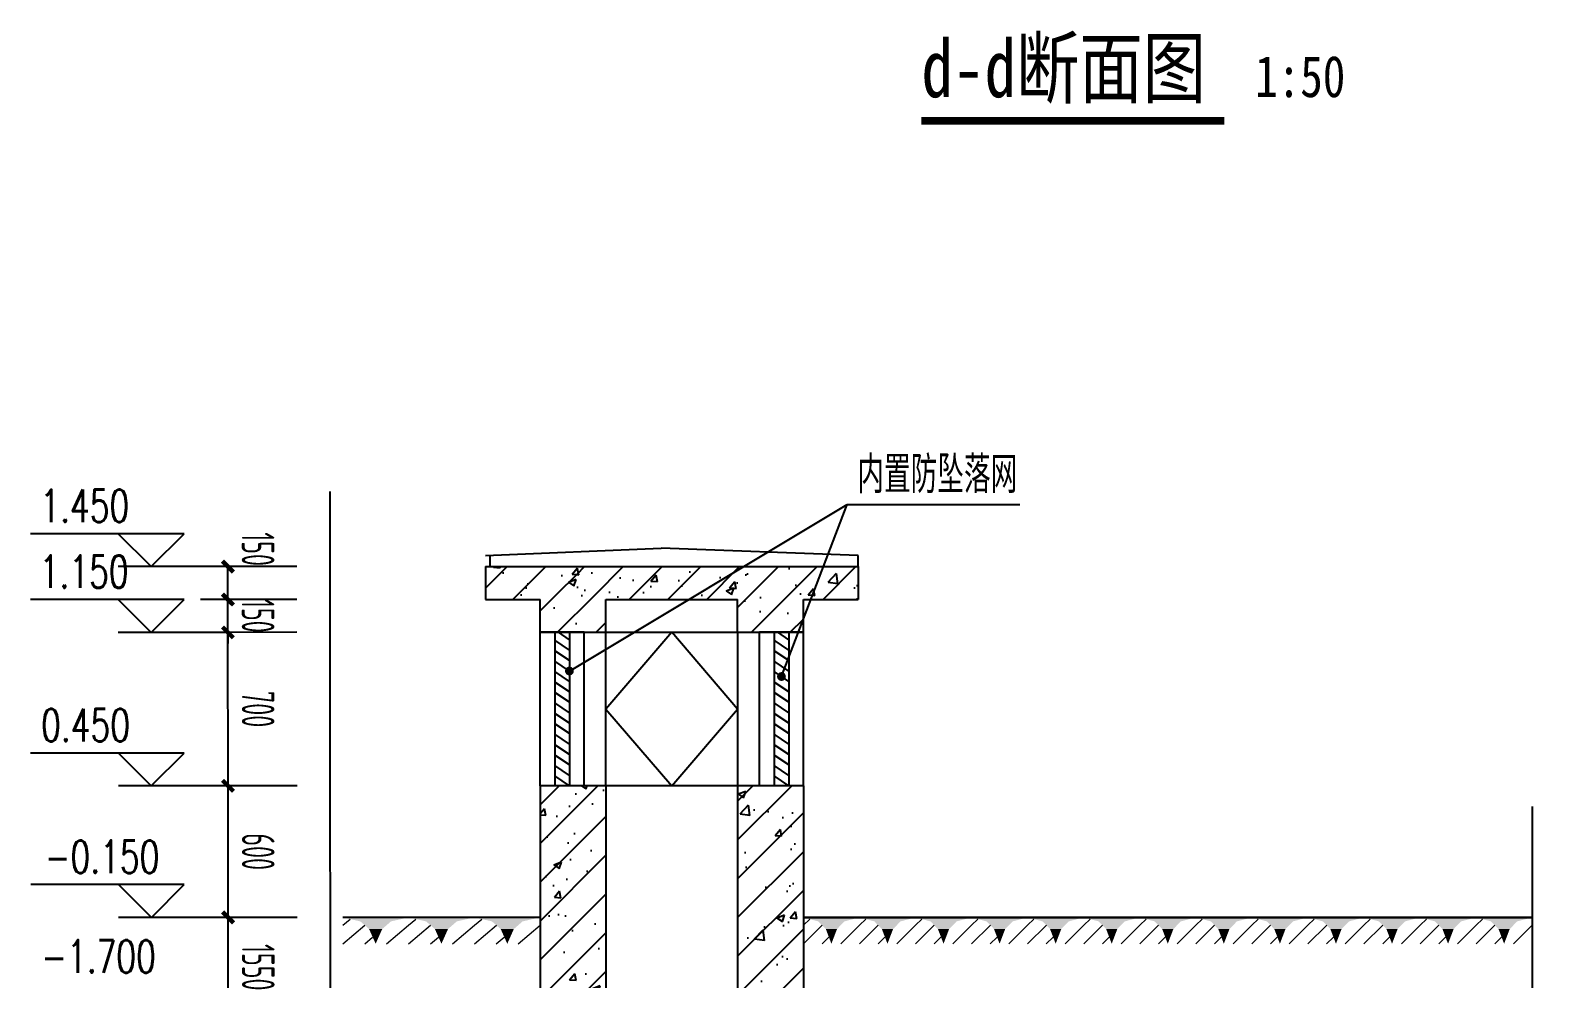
# Model space of a CAD drawing. Extents: x -473190 to 2138458, y -81875 to 2633646.
# Drawn here: x 1372205 to 1379158, y -14981 to -10659 of the extents above; entities that cross this region are included whole.
import ezdxf

# ---------------------------------------------------------------- set-up
doc = ezdxf.new("R2010")
doc.units = 0
doc.header["$LTSCALE"] = 1000
for name, color, linetype in [('DIM_LEAD', 3, 'Continuous'), ('DIM_SYMB', 3, 'Continuous'), ('PUB_DIM', 3, 'Continuous'), ('PUB_HATCH', 8, 'Continuous'), ('PUB_TEXT', 7, 'Continuous'), ('RF-QT', 30, 'Continuous'), ('SURFACE', 6, 'Continuous'), ('TWT_DIM', 3, 'Continuous'), ('WALL', 9, 'Continuous'), ('WINDOW', 4, 'Continuous')]:
    doc.layers.add(name, color=color, linetype=linetype)
doc.layers.add('HATCH', color=251, linetype='Continuous', lineweight=0)
doc.styles.add('_TCH_DIM', font='SIMPLEX', dxfattribs={"bigfont": 'GBCBIG'})
doc.styles.add('_TCH_DIM_T3', font='tssdeng.shx', dxfattribs={"width": 0.564706, "bigfont": '@@@tssdchn.shx'})
doc.styles.add('TYDG_01', font='', dxfattribs={"width": 0.8})
doc.styles.get('TYDG_01').set_extended_font_data('SimSun')
doc.dimstyles.new('_TWT_ARCH&&50', dxfattribs={"dimtxt": 148.75, "dimasz": 50, "dimexe": 125, "dimexo": 150, "dimgap": 63.125, "dimtad": 1, "dimdec": 0, "dimzin": 0, "dimdsep": 46, "dimtxsty": '_TCH_DIM_T3', "dimblk": 'ARCHTICK', "dimcen": 0.09, "dimclrt": 7, "dimazin": 2, "dimtfac": 1, "dimtdec": 0, "dimtix": 1, "dimtmove": 2, "dimatfit": 3, "dimfxl": 0, "dimtolj": 1, "dimtzin": 0, "dimarcsym": 0})
pattern_1 = [(45, (-477544.96, -71625.69), (-88.388348, 88.388348), []), (50, (-477544.96, -71625.7), (358.63009, -31.376067), [37.5, -412.5]), (355, (-477544.96, -71625.7), (-69.37567, 376.09607), [30, -330]), (100.4514, (-477515.08, -71628.3), (289.25469, 344.71977), [31.870095, -350.571056]), (46.1842, (-477544.96, -71525.7), (533.62052, -82.75951), [56.25, -618.75]), (96.6356, (-477500.5, -71532.6), (467.33135, 487.05894), [47.80514, -525.8565]), (351.1842, (-477544.96, -71525.7), (467.33097, 487.0593), [45, -495]), (21, (-477494.96, -71550.7), (298.453526, -201.309445), [37.5, -412.5]), (326, (-477494.96, -71550.7), (121.657666, 362.57502), [30, -330]), (71.4514, (-477470.1, -71567.47), (420.111314, 161.26525), [31.870095, -350.571056]), (37.5, (-477544.96, -71625.69), (6.079928, 166.446927), [0, -326, 0, -335, 0, -331.25]), (7.5, (-477544.96, -71625.69), (131.534769, 197.205856), [0, -191, 0, -318.5, 0, -126.25]), (327.5, (-477656.46, -71625.69), (266.911218, -11.277436), [0, -125, 0, -390, 0, -517.5]), (317.5, (-477706.46, -71625.7), (291.593085, 50.05249), [0, -162.5, 0, -259, 0, -367.5])]

# ---------------------------------------------------------------- blocks, each defined once
blk = doc.blocks.new('_ArchTick')
at = {"color": 0, "linetype": 'ByBlock', "const_width": 0.4}
blk.add_lwpolyline([(-0.5, -0.5), (0.5, 0.5)], dxfattribs=at)
blk = doc.blocks.new('*D2042')
at = {"layer": 'Defpoints', "color": 0, "transparency": 16777216}
for p in [(1373105.7, -14703.3), (1373570.2, -14703), (1373570.5, -15157.7)]:
    blk.add_point(p, dxfattribs=at)
at = {"layer": 'TWT_DIM', "color": 0, "lineweight": -2, "transparency": 16777216}
for p, q in [((1373420.2, -14703.1), (1372980.7, -14703.3)), ((1373105.9, -15158), (1373105.7, -14703.3)), ((1373420.5, -15157.8), (1372980.9, -15158))]:
    blk.add_line(p, q, dxfattribs=at)
at = {"layer": 'TWT_DIM', "color": 0, "lineweight": -2, "transparency": 16777216, "xscale": 50, "yscale": 50, "zscale": 50}
for p, rotation in [((1373105.7, -14703.3), 90.03255938140357), ((1373105.9, -15158), 270.0325593814036)]:
    blk.add_blockref('_ArchTick', p, dxfattribs=dict(at, rotation=rotation))
at = {"layer": 'TWT_DIM', "color": 7, "transparency": 16777216, "insert": (1373243.3, -14930.5), "char_height": 148.75, "attachment_point": 5, "rotation": 270.03256, "style": '_TCH_DIM_T3'}
blk.add_mtext('\\A1;1550', dxfattribs=at)
blk = doc.blocks.new('*D2043')
at = {"layer": 'Defpoints', "color": 0, "transparency": 16777216}
for p in [(1373105.3, -14103.3), (1373569.9, -14103), (1373570.2, -14703)]:
    blk.add_point(p, dxfattribs=at)
at = {"layer": 'TWT_DIM', "color": 0, "lineweight": -2, "transparency": 16777216}
for p, q in [((1373419.9, -14103.1), (1372980.3, -14103.3)), ((1373105.7, -14703.3), (1373105.3, -14103.3)), ((1373420.2, -14703.1), (1372980.7, -14703.3))]:
    blk.add_line(p, q, dxfattribs=at)
at = {"layer": 'TWT_DIM', "color": 0, "lineweight": -2, "transparency": 16777216, "xscale": 50, "yscale": 50, "zscale": 50}
for p, rotation in [((1373105.3, -14103.3), 90.03255938143361), ((1373105.7, -14703.3), 270.0325593814336)]:
    blk.add_blockref('_ArchTick', p, dxfattribs=dict(at, rotation=rotation))
at = {"layer": 'TWT_DIM', "color": 7, "transparency": 16777216, "insert": (1373243, -14403.2), "char_height": 148.75, "attachment_point": 5, "rotation": 270.03256, "style": '_TCH_DIM_T3'}
blk.add_mtext('\\A1;600', dxfattribs=at)
blk = doc.blocks.new('*D2044')
at = {"layer": 'Defpoints', "color": 0, "transparency": 16777216}
for p in [(1373104.9, -13403.3), (1373569.5, -13403), (1373569.9, -14103)]:
    blk.add_point(p, dxfattribs=at)
at = {"layer": 'TWT_DIM', "color": 0, "lineweight": -2, "transparency": 16777216}
for p, q in [((1373419.5, -13403.1), (1372979.9, -13403.3)), ((1373105.3, -14103.3), (1373104.9, -13403.3)), ((1373419.9, -14103.1), (1372980.3, -14103.3))]:
    blk.add_line(p, q, dxfattribs=at)
at = {"layer": 'TWT_DIM', "color": 0, "lineweight": -2, "transparency": 16777216, "xscale": 50, "yscale": 50, "zscale": 50}
for p, rotation in [((1373104.9, -13403.3), 90.03255938142159), ((1373105.3, -14103.3), 270.0325593814216)]:
    blk.add_blockref('_ArchTick', p, dxfattribs=dict(at, rotation=rotation))
at = {"layer": 'TWT_DIM', "color": 7, "transparency": 16777216, "insert": (1373242.6, -13753.2), "char_height": 148.75, "attachment_point": 5, "rotation": 270.03256, "style": '_TCH_DIM_T3'}
blk.add_mtext('\\A1;700', dxfattribs=at)
blk = doc.blocks.new('*D2045')
at = {"layer": 'Defpoints', "color": 0, "transparency": 16777216}
for p in [(1373104.8, -13253.3), (1373569.4, -13253), (1373569.5, -13403)]:
    blk.add_point(p, dxfattribs=at)
at = {"layer": 'TWT_DIM', "color": 0, "lineweight": -2, "transparency": 16777216}
for p, q in [((1373104.8, -13253.3), (1373104.8, -13203.3)), ((1373419.4, -13253.1), (1372979.8, -13253.3)), ((1373104.9, -13403.3), (1373104.8, -13253.3)), ((1373419.5, -13403.1), (1372979.9, -13403.3)), ((1373104.9, -13403.3), (1373105, -13453.3))]:
    blk.add_line(p, q, dxfattribs=at)
at = {"layer": 'TWT_DIM', "color": 0, "lineweight": -2, "transparency": 16777216, "xscale": 50, "yscale": 50, "zscale": 50}
for p, rotation in [((1373104.8, -13253.3), 270.0325593814319), ((1373104.9, -13403.3), 90.0325593814319)]:
    blk.add_blockref('_ArchTick', p, dxfattribs=dict(at, rotation=rotation))
at = {"layer": 'TWT_DIM', "color": 7, "transparency": 16777216, "insert": (1373242.4, -13328.2), "char_height": 148.75, "attachment_point": 5, "rotation": 270.03256, "style": '_TCH_DIM_T3'}
blk.add_mtext('\\A1;150', dxfattribs=at)
blk = doc.blocks.new('*D2046')
at = {"layer": 'Defpoints', "color": 0, "transparency": 16777216}
for p in [(1373104.8, -13103.3), (1373569.3, -13103), (1373569.4, -13253)]:
    blk.add_point(p, dxfattribs=at)
at = {"layer": 'TWT_DIM', "color": 0, "lineweight": -2, "transparency": 16777216}
for p, q in [((1373419.3, -13103.1), (1372979.8, -13103.3)), ((1373104.8, -13253.3), (1373104.8, -13103.3)), ((1373419.4, -13253.1), (1372979.8, -13253.3))]:
    blk.add_line(p, q, dxfattribs=at)
at = {"layer": 'TWT_DIM', "color": 0, "lineweight": -2, "transparency": 16777216, "xscale": 50, "yscale": 50, "zscale": 50}
for p, rotation in [((1373104.8, -13103.3), 90.03255938137839), ((1373104.8, -13253.3), 270.0325593813784)]:
    blk.add_blockref('_ArchTick', p, dxfattribs=dict(at, rotation=rotation))
at = {"layer": 'TWT_DIM', "color": 7, "transparency": 16777216, "insert": (1373242.3, -13024.1), "char_height": 148.75, "attachment_point": 5, "rotation": 270.03256, "style": '_TCH_DIM_T3'}
blk.add_mtext('\\A1;150', dxfattribs=at)
blk = doc.blocks.new('$LinePat$自然土壤')
at = {"color": 0}
for p, q in [((0, -90), (71, -19)), ((0, -300), (211, -89)), ((420, -300), (630, -90)), ((210, -300), (286, -224))]:
    blk.add_line(p, q, dxfattribs=at)
for points in [[(0, 0), (630, 0), (168, -45), (462, -45)], [(168, -45), (462, -45), (252, -132), (378, -132)], [(252, -132), (378, -132), (315, -300)]]:
    blk.add_solid(points, dxfattribs=at)
blk = doc.blocks.new('$WINLIB2D$00000039')
at = {"color": 0}
for points in [[(-0.5, 0.5), (-0.5, -0.5)], [(0.5, 0.5), (-0.5, 0.5)], [(0.5, -0.5), (0.5, 0.5)], [(-0.5, 0.1667), (0.5, 0.1667)], [(-0.3839, -0.1667), (-0.448, 0.1667)], [(-0.3159, -0.1667), (-0.38, 0.1667)], [(-0.2479, -0.1667), (-0.312, 0.1667)], [(-0.1799, -0.1667), (-0.244, 0.1667)], [(-0.1119, -0.1667), (-0.176, 0.1667)], [(-0.0439, -0.1667), (-0.108, 0.1667)], [(0.0241, -0.1667), (-0.04, 0.1667)], [(0.0921, -0.1667), (0.028, 0.1667)], [(0.16, -0.1667), (0.0959, 0.1667)], [(0.228, -0.1667), (0.1639, 0.1667)], [(0.296, -0.1667), (0.2319, 0.1667)], [(0.364, -0.1667), (0.2999, 0.1667)], [(0.432, -0.1667), (0.3679, 0.1667)], [(0.5, -0.1667), (0.4359, 0.1667)], [(-0.4519, -0.1667), (-0.5, 0.0836)], [(-0.5, -0.1667), (0.5, -0.1667)], [(0.5, -0.5), (-0.5, -0.5)]]:
    blk.add_lwpolyline(points, dxfattribs=at)

msp = doc.modelspace()

# ---------------------------------------------------------------- hatches: boundary and pattern name
at = {"layer": 'PUB_HATCH'}
h = msp.add_hatch(dxfattribs=at)
h.set_pattern_fill('钢筋混凝土', color=256, scale=50, style=0)
h.set_pattern_definition(pattern_1)
h.paths.add_polyline_path([(1374278.6, -13253), (1374528.6, -13253), (1374686.9, -13203), (1374703.6, -13103), (1374278.6, -13103)])
h = msp.add_hatch(dxfattribs=at)
h.set_pattern_fill('钢筋混凝土', color=256, scale=50, style=0)
h.set_pattern_definition(pattern_1)
h.paths.add_polyline_path([(1374686.9, -13203), (1374828.6, -13253), (1375428.6, -13253), (1375587, -13203), (1375603.6, -13103), (1374703.6, -13103)])
h = msp.add_hatch(dxfattribs=at)
h.set_pattern_fill('钢筋混凝土', color=256, scale=50, style=0)
h.set_pattern_definition(pattern_1)
h.paths.add_polyline_path([(1375587, -13203), (1375728.6, -13253), (1375978.6, -13253), (1375978.6, -13103), (1375603.6, -13103)])
h = msp.add_hatch(dxfattribs=at)
h.set_pattern_fill('钢筋混凝土', color=256, scale=50, style=0)
h.set_pattern_definition(pattern_1)
h.paths.add_polyline_path([(1374828.6, -13403), (1374828.6, -13253), (1374686.9, -13203), (1374528.6, -13253), (1374528.6, -13403)])
h = msp.add_hatch(dxfattribs=at)
h.set_pattern_fill('钢筋混凝土', color=256, scale=50, style=0)
h.set_pattern_definition(pattern_1)
h.paths.add_polyline_path([(1375728.6, -13403), (1375728.6, -13253), (1375587, -13203), (1375428.6, -13253), (1375428.6, -13403)])
h = msp.add_hatch(dxfattribs=at)
h.set_pattern_fill('钢筋混凝土', color=256, scale=50, style=0)
h.set_pattern_definition(pattern_1)
h.paths.add_polyline_path([(1374528.6, -14103), (1374528.6, -15157.7), (1374628.6, -15349.4), (1374828.6, -15432.7), (1374828.6, -14103)])
h = msp.add_hatch(dxfattribs=at)
h.set_pattern_fill('钢筋混凝土', color=256, scale=50, style=0)
h.set_pattern_definition(pattern_1)
h.paths.add_polyline_path([(1375428.6, -14103), (1375428.6, -15457.7), (1375728.6, -15157.7), (1375728.6, -14103)])

# ---------------------------------------------------------------- linework, layer by layer
at = {"layer": 'DIM_LEAD'}
for p, q in [((1374661.9, -13579.5), (1375928.6, -12820.8)), ((1375628.6, -13604.6), (1375928.6, -12820.8)), ((1375628.6, -13604.6), (1375928.6, -12820.8)), ((1375928.6, -12820.8), (1376716, -12820.8))]:
    msp.add_line(p, q, dxfattribs=at)
at = {"layer": 'DIM_LEAD', "const_width": 20}
for points in [[(1374653.4, -13584.6, 1), (1374670.5, -13574.3, 1)], [(1375625, -13614, 1), (1375632.2, -13595.3, 1)], [(1375625, -13614, 1), (1375632.2, -13595.3, 1)]]:
    msp.add_lwpolyline(points, format="xyb", close=True, dxfattribs=at)
at = {"layer": 'DIM_SYMB', "lineweight": -3, "const_width": 35}
msp.add_lwpolyline([(1376267, -11071), (1377648.4, -11071)], dxfattribs=at)
at = {"layer": 'DIM_SYMB'}
for points in [[(1373569.3, -12760.5), (1373571, -16228.8), (1373676, -16267), (1373466.1, -16304.1), (1373571.1, -16341.3), (1373572.8, -19809.6)], [(1379051, -14196.8), (1379052.7, -16947), (1379157.7, -16985.1), (1378947.8, -17022.3), (1379052.8, -17059.5), (1379054.5, -19809.6)]]:
    msp.add_lwpolyline(points, dxfattribs=at)
at = {"layer": 'PUB_DIM'}
for p, q in [((1372904.8, -12953.3), (1372204.8, -12953.3)), ((1372754.8, -13103.3), (1372604.8, -12953.3)), ((1372754.8, -13103.3), (1372904.8, -12953.3)), ((1373104.8, -13103.3), (1372604.8, -13103.3)), ((1372904.9, -13253.3), (1372204.9, -13253.3)), ((1372754.9, -13403.3), (1372604.9, -13253.3)), ((1372754.9, -13403.3), (1372904.9, -13253.3)), ((1373104.9, -13403.3), (1372604.9, -13403.3)), ((1372905.3, -13953.3), (1372205.3, -13953.3)), ((1372755.3, -14103.3), (1372605.3, -13953.3)), ((1372755.3, -14103.3), (1372905.3, -13953.3)), ((1373105.3, -14103.3), (1372605.3, -14103.3)), ((1372905.7, -14553.3), (1372205.7, -14553.3)), ((1372755.7, -14703.3), (1372605.7, -14553.3)), ((1372755.7, -14703.3), (1372905.7, -14553.3)), ((1373105.7, -14703.3), (1372605.7, -14703.3))]:
    msp.add_line(p, q, dxfattribs=at)
at = {"layer": 'PUB_HATCH', "lineweight": -3, "ltscale": 0.5}
msp.add_lwpolyline([(1374828.6, -13403), (1375428.6, -13403), (1375428.6, -14103), (1374828.6, -14103)], close=True, dxfattribs=at)
msp.add_lwpolyline([(1375128.6, -13403), (1374828.6, -13753), (1375128.6, -14103), (1375428.6, -13753), (1375128.6, -13403)], dxfattribs=at)
at = {"layer": 'RF-QT'}
for p, q in [((1374278.6, -13103), (1374703.6, -13103)), ((1374278.6, -13103), (1374278.6, -13253)), ((1374703.6, -13103), (1375603.6, -13103)), ((1375603.6, -13103), (1375978.6, -13103)), ((1375978.6, -13103), (1375978.6, -13253)), ((1374278.6, -13253), (1374528.6, -13253)), ((1374528.6, -13403), (1374528.6, -13253)), ((1374828.6, -13403), (1374828.6, -13253)), ((1374828.6, -13253), (1375428.6, -13253)), ((1375428.6, -13403), (1375428.6, -13253)), ((1375728.6, -13403), (1375728.6, -13253)), ((1375728.6, -13253), (1375978.6, -13253)), ((1374528.6, -13403), (1374828.6, -13403)), ((1375428.6, -13403), (1375728.6, -13403)), ((1374528.6, -14103), (1374528.6, -15157.7)), ((1374828.6, -14103), (1374528.6, -14103)), ((1374828.6, -14103), (1374828.6, -15432.7)), ((1375428.6, -14103), (1375428.6, -15457.7)), ((1375728.6, -14103), (1375428.6, -14103)), ((1375728.6, -14103), (1375728.6, -15157.7))]:
    msp.add_line(p, q, dxfattribs=at)
at = {"layer": 'SURFACE'}
for p, q in [((1374278.6, -13053), (1375080.9, -13018.9)), ((1374301, -13102.2), (1374301, -13052.2)), ((1375978.6, -13053), (1375080.9, -13018.9)), ((1375978.6, -13103), (1375978.6, -13053)), ((1374528.6, -14703), (1373628.4, -14703)), ((1374528.6, -14703), (1373628.4, -14703)), ((1375728.6, -14703), (1379051.3, -14703)), ((1379051.3, -14703), (1375728.6, -14703)), ((1379051.3, -14703), (1375728.6, -14703))]:
    msp.add_line(p, q, dxfattribs=at)
at = {"layer": 'WALL'}
for p, q in [((1374728.6, -13403), (1374528.6, -13403)), ((1375728.6, -13403), (1375528.6, -13403)), ((1374728.6, -14103), (1374528.6, -14103)), ((1375728.6, -14103), (1375528.6, -14103))]:
    msp.add_line(p, q, dxfattribs=at)

# ---------------------------------------------------------------- block references
at = {"layer": 'HATCH', "color": 8, "yscale": 0.4, "zscale": 0.4}
for p, xscale, rotation in [((1373628.4, -14703), 0.4763212859827726, 359.9996399335492), ((1373928.4, -14703), 0.4763212859827726, 359.9996399335492), ((1374228.5, -14703), 0.4763212859827726, 359.9996399335492), ((1375728.6, -14703), 0.4057053341665777, 0.0003965448288226853), ((1375984.2, -14703), 0.4057053341665777, 0.0003965448288226853), ((1376239.8, -14703), 0.4057053341665777, 0.0003965448288226853), ((1376495.4, -14703), 0.4057053341665777, 0.0003965448288226853), ((1376751, -14703), 0.4057053341665777, 0.0003965448288226853), ((1377006.6, -14703), 0.4057053341665777, 0.0003965448288226853), ((1377262.2, -14703), 0.4057053341665777, 0.0003965448288226853), ((1377517.8, -14703), 0.4057053341665777, 0.0003965448288226853), ((1377773.4, -14703), 0.4057053341665777, 0.0003965448288226853), ((1378029, -14703), 0.4057053341665777, 0.0003965448288226853), ((1378284.6, -14703), 0.4057053341665777, 0.0003965448288226853), ((1378540.1, -14703), 0.4057053341665777, 0.0003965448288226853), ((1378795.7, -14703), 0.4057053341665777, 0.0003965448288226853)]:
    msp.add_blockref('$LinePat$自然土壤', p, dxfattribs=dict(at, xscale=xscale, rotation=rotation))
at = {"layer": 'WINDOW', "xscale": -699.9999906989397, "yscale": 200, "zscale": -699.9999906989397, "rotation": 89.9999989571193}
for p in [(1374628.6, -13753), (1375628.6, -13753)]:
    msp.add_blockref('$WINLIB2D$00000039', p, dxfattribs=at)

# ---------------------------------------------------------------- texts
at = {"layer": 'PUB_TEXT'}
for s, height, style, width, p in [('d-d断面图', 264.35, 'TYDG_01', 0.8, (1376267, -10962.7)), ('1:50', 188.82, 'TYDG_01', 0.8, (1377788.4, -10962.7)), ('1.450', 148.75, '_TCH_DIM', 0.705882, (1372249.8, -12900.8)), ('1.150', 148.75, '_TCH_DIM', 0.705882, (1372246.9, -13200.8)), ('0.450', 148.75, '_TCH_DIM', 0.705882, (1372253.3, -13900.8)), ('-0.150', 148.75, '_TCH_DIM', 0.705882, (1372270.2, -14500.8)), ('-1.700', 148.75, '_TCH_DIM', 0.705882, (1372254.2, -14955.2))]:
    msp.add_text(s, height=height, dxfattribs=dict(at, style=style, width=width)).set_placement(p)
at = {"layer": 'PUB_TEXT', "style": '_TCH_DIM'}
msp.add_text('内置防坠落网', height=168.79, dxfattribs=at).set_placement((1375974.6, -12768.3))

# ---------------------------------------------------------------- dimensions: what is measured, and where the dimension line sits
at = {"layer": 'TWT_DIM'}
dim = msp.add_linear_dim(base=(1373104.8, -13103.3), p1=(1373569.4, -13253), p2=(1373569.3, -13103), angle=90.03256, dimstyle='_TWT_ARCH&&50', dxfattribs=at)
dim.commit()
dim.dimension.update_dxf_attribs({"geometry": '*D2046', "text_midpoint": (1373242.3, -13024.1), "dimtype": 129})
for p1, p2, picture, middle in [((1373569.5, -13403), (1373569.4, -13253), '*D2045', (1373242.4, -13328.2)), ((1373569.9, -14103), (1373569.5, -13403), '*D2044', (1373242.6, -13753.2)), ((1373570.2, -14703), (1373569.9, -14103), '*D2043', (1373243, -14403.2))]:
    dim = msp.add_aligned_dim(p1=p1, p2=p2, distance=464.6, dimstyle='_TWT_ARCH&&50', dxfattribs=at)
    dim.commit()
    dim.dimension.update_dxf_attribs({"geometry": picture, "text_midpoint": middle})
dim = msp.add_aligned_dim(p1=(1373570.5, -15157.7), p2=(1373570.2, -14703), distance=464.6, text='1550', dimstyle='_TWT_ARCH&&50', dxfattribs=at)
dim.commit()
dim.dimension.update_dxf_attribs({"geometry": '*D2042', "text_midpoint": (1373243.3, -14930.5)})

doc.saveas('drawing.dxf')
